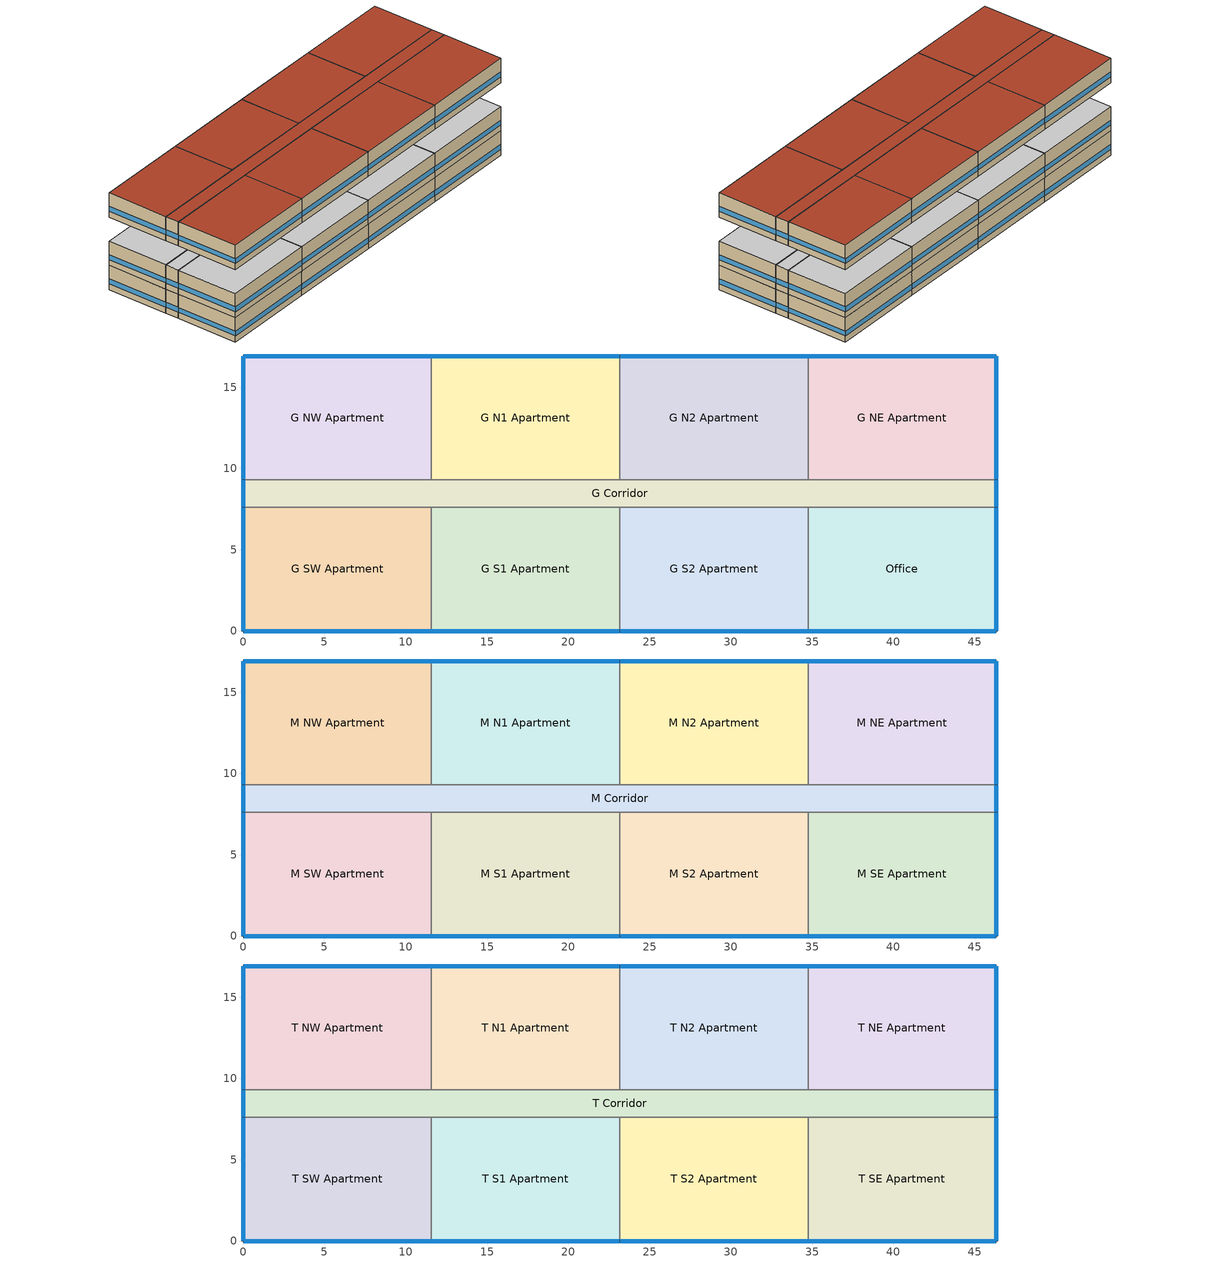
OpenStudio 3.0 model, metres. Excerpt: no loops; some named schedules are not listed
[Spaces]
G S1 Apartment
 floor ground: 23.16,7.62 23.16,0 11.58,0 11.58,7.62 z0
 wall outside: 11.58,0 23.16,0 z0:3.05
 wall to G S2 Apartment: 23.16,0 23.16,7.62 z0:3.05
 wall to G Corridor: 23.16,7.62 11.58,7.62 z0:3.05
 wall to G SW Apartment: 11.58,7.62 11.58,0 z0:3.05
 window: 11.61,0 23.14,0 z0.76:1.37
 ceiling adiabatic (Floor Adiabatic construction): 23.16,0 23.16,7.62 11.58,7.62 11.58,0 z3.05
G S2 Apartment
 floor ground: 34.75,7.62 34.75,0 23.16,0 23.16,7.62 z0
 wall outside: 23.16,0 34.75,0 z0:3.05
 wall to Office: 34.75,0 34.75,7.62 z0:3.05
 wall to G Corridor: 34.75,7.62 23.16,7.62 z0:3.05
 window: 23.19,0 34.72,0 z0.76:1.37
 ceiling adiabatic (Floor Adiabatic construction): 34.75,0 34.75,7.62 23.16,7.62 23.16,0 z3.05
G NE Apartment
 floor ground: 46.33,16.92 46.33,9.3 34.75,9.3 34.75,16.92 z0
 wall outside: 46.33,9.3 46.33,16.92 34.75,16.92 z0:3.05
 wall to G Corridor: 34.75,9.3 46.33,9.3 z0:3.05
 wall to G N2 Apartment: 34.75,16.92 34.75,9.3 z0:3.05
 window: 46.3,16.92 34.77,16.92 z0.76:1.37; 46.33,9.32 46.33,16.89 z0.76:1.38
 ceiling adiabatic (Floor Adiabatic construction): 46.33,9.3 46.33,16.92 34.75,16.92 34.75,9.3 z3.05
G NW Apartment
 floor ground: 11.58,16.92 11.58,9.3 0,9.3 0,16.92 z0
 wall outside: 11.58,16.92 0,16.92 0,9.3 z0:3.05
 wall to G N1 Apartment: 11.58,9.3 11.58,16.92 z0:3.05
 wall to G Corridor: 0,9.3 11.58,9.3 z0:3.05
 window: 11.56,16.92 0.03,16.92 z0.76:1.37; 0,16.89 0,9.32 z0.76:1.38
 ceiling adiabatic (Floor Adiabatic construction): 11.58,9.3 11.58,16.92 0,16.92 0,9.3 z3.05
G N1 Apartment
 floor ground: 23.16,16.92 23.16,9.3 11.58,9.3 11.58,16.92 z0
 wall outside: 23.16,16.92 11.58,16.92 z0:3.05
 wall to G N2 Apartment: 23.16,9.3 23.16,16.92 z0:3.05
 wall to G Corridor: 11.58,9.3 23.16,9.3 z0:3.05
 window: 23.14,16.92 11.61,16.92 z0.76:1.37
 ceiling adiabatic (Floor Adiabatic construction): 23.16,9.3 23.16,16.92 11.58,16.92 11.58,9.3 z3.05
Office
 floor ground: 46.33,7.62 46.33,0 34.75,0 34.75,7.62 z0
 wall outside: 34.75,0 46.33,0 46.33,7.62 z0:3.05
 wall to G Corridor: 46.33,7.62 34.75,7.62 z0:3.05
 window: 46.33,0.03 46.33,7.59 z0.76:1.38; 34.77,0 46.3,0 z0.76:1.37
 ceiling adiabatic (Floor Adiabatic construction): 46.33,0 46.33,7.62 34.75,7.62 34.75,0 z3.05
G Corridor
 floor ground: 46.33,9.3 46.33,7.62 0,7.62 0,9.3 z0
 wall outside: 46.33,7.62 46.33,9.3 / 0,9.3 0,7.62 z0:3.05
 wall to G N2 Apartment: 34.75,9.3 23.16,9.3 z0:3.05
 wall to G SW Apartment: 0,7.62 11.58,7.62 z0:3.05
 window: 46.33,7.65 46.33,9.27 / 0,9.27 0,7.65 z0.76:1.39
 ceiling adiabatic (Floor Adiabatic construction): 46.33,7.62 46.33,9.3 0,9.3 0,7.62 z3.05
G SW Apartment
 floor ground: 11.58,7.62 11.58,0 0,0 0,7.62 z0
 wall outside: 0,7.62 0,0 11.58,0 z0:3.05
 window: 0,7.59 0,0.03 z0.76:1.38; 0.03,0 11.56,0 z0.76:1.37
 ceiling adiabatic (Floor Adiabatic construction): 11.58,0 11.58,7.62 0,7.62 0,0 z3.05
G N2 Apartment
 floor ground: 34.75,16.92 34.75,9.3 23.16,9.3 23.16,16.92 z0
 wall outside: 34.75,16.92 23.16,16.92 z0:3.05
 window: 34.72,16.92 23.19,16.92 z0.76:1.37
 ceiling adiabatic (Floor Adiabatic construction): 34.75,9.3 34.75,16.92 23.16,16.92 23.16,9.3 z3.05
M S2 Apartment
 floor adiabatic (Floor Adiabatic construction): 34.75,7.62 34.75,0 23.16,0 23.16,7.62 z3.05
 wall outside: 23.16,0 34.75,0 z3.05:6.1
 wall to M SE Apartment: 34.75,0 34.75,7.62 z3.05:6.1
 wall to M S1 Apartment: 23.16,7.62 23.16,0 z3.05:6.1
 wall to M Corridor: 34.75,7.62 23.16,7.62 z3.05:6.1
 window: 23.19,0 34.72,0 z3.81:4.42
 ceiling adiabatic (Floor Adiabatic construction): 34.75,0 34.75,7.62 23.16,7.62 23.16,0 z6.1
M SE Apartment
 floor adiabatic (Floor Adiabatic construction): 46.33,7.62 46.33,0 34.75,0 34.75,7.62 z3.05
 wall outside: 34.75,0 46.33,0 46.33,7.62 z3.05:6.1
 wall to M Corridor: 46.33,7.62 34.75,7.62 z3.05:6.1
 window: 34.77,0 46.3,0 / 46.33,0.03 46.33,7.59 z3.81:4.42
 ceiling adiabatic (Floor Adiabatic construction): 46.33,0 46.33,7.62 34.75,7.62 34.75,0 z6.1
M Corridor
 floor adiabatic (Floor Adiabatic construction): 46.33,9.3 46.33,7.62 0,7.62 0,9.3 z3.05
 wall outside: 0,9.3 0,7.62 / 46.33,7.62 46.33,9.3 z3.05:6.1
 wall to M SW Apartment: 0,7.62 11.58,7.62 z3.05:6.1
 wall to M N1 Apartment: 23.16,9.3 11.58,9.3 z3.05:6.1
 wall to M NE Apartment: 46.33,9.3 34.75,9.3 z3.05:6.1
 wall to M N2 Apartment: 34.75,9.3 23.16,9.3 z3.05:6.1
 wall to M S1 Apartment: 11.58,7.62 23.16,7.62 z3.05:6.1
 wall to M NW Apartment: 11.58,9.3 0,9.3 z3.05:6.1
 window: 0,9.27 0,7.65 / 46.33,7.65 46.33,9.27 z3.81:4.44
 ceiling adiabatic (Floor Adiabatic construction): 46.33,7.62 46.33,9.3 0,9.3 0,7.62 z6.1
M SW Apartment
 floor adiabatic (Floor Adiabatic construction): 11.58,7.62 11.58,0 0,0 0,7.62 z3.05
 wall outside: 0,7.62 0,0 11.58,0 z3.05:6.1
 wall to M S1 Apartment: 11.58,0 11.58,7.62 z3.05:6.1
 window: 0,7.59 0,0.03 / 0.03,0 11.56,0 z3.81:4.42
 ceiling adiabatic (Floor Adiabatic construction): 11.58,0 11.58,7.62 0,7.62 0,0 z6.1
M NE Apartment
 floor adiabatic (Floor Adiabatic construction): 46.33,16.92 46.33,9.3 34.75,9.3 34.75,16.92 z3.05
 wall outside: 46.33,9.3 46.33,16.92 34.75,16.92 z3.05:6.1
 wall to M N2 Apartment: 34.75,16.92 34.75,9.3 z3.05:6.1
 window: 46.33,9.32 46.33,16.89 / 46.3,16.92 34.77,16.92 z3.81:4.42
 ceiling adiabatic (Floor Adiabatic construction): 46.33,9.3 46.33,16.92 34.75,16.92 34.75,9.3 z6.1
M N2 Apartment
 floor adiabatic (Floor Adiabatic construction): 34.75,16.92 34.75,9.3 23.16,9.3 23.16,16.92 z3.05
 wall outside: 34.75,16.92 23.16,16.92 z3.05:6.1
 wall to M N1 Apartment: 23.16,16.92 23.16,9.3 z3.05:6.1
 window: 34.72,16.92 23.19,16.92 z3.81:4.42
 ceiling adiabatic (Floor Adiabatic construction): 34.75,9.3 34.75,16.92 23.16,16.92 23.16,9.3 z6.1
M N1 Apartment
 floor adiabatic (Floor Adiabatic construction): 23.16,16.92 23.16,9.3 11.58,9.3 11.58,16.92 z3.05
 wall outside: 23.16,16.92 11.58,16.92 z3.05:6.1
 wall to M NW Apartment: 11.58,16.92 11.58,9.3 z3.05:6.1
 window: 23.14,16.92 11.61,16.92 z3.81:4.42
 ceiling adiabatic (Floor Adiabatic construction): 23.16,9.3 23.16,16.92 11.58,16.92 11.58,9.3 z6.1
M S1 Apartment
 floor adiabatic (Floor Adiabatic construction): 23.16,7.62 23.16,0 11.58,0 11.58,7.62 z3.05
 wall outside: 11.58,0 23.16,0 z3.05:6.1
 window: 11.61,0 23.14,0 z3.81:4.42
 ceiling adiabatic (Floor Adiabatic construction): 23.16,0 23.16,7.62 11.58,7.62 11.58,0 z6.1
M NW Apartment
 floor adiabatic (Floor Adiabatic construction): 11.58,16.92 11.58,9.3 0,9.3 0,16.92 z3.05
 wall outside: 11.58,16.92 0,16.92 0,9.3 z3.05:6.1
 window: 0,16.89 0,9.32 / 11.56,16.92 0.03,16.92 z3.81:4.42
 ceiling adiabatic (Floor Adiabatic construction): 11.58,9.3 11.58,16.92 0,16.92 0,9.3 z6.1
T SW Apartment
 floor adiabatic (Floor Adiabatic construction): 11.58,7.62 11.58,0 0,0 0,7.62 z9.14
 wall outside: 0,7.62 0,0 11.58,0 z9.14:12.19
 wall to T S1 Apartment: 11.58,0 11.58,7.62 z9.14:12.19
 wall to T Corridor: 11.58,7.62 0,7.62 z9.14:12.19
 window: 0.03,0 11.56,0 / 0,7.59 0,0.03 z9.91:10.52
 roof outside: 11.58,0 11.58,7.62 0,7.62 0,0 z12.19
T N1 Apartment
 floor adiabatic (Floor Adiabatic construction): 23.16,16.92 23.16,9.3 11.58,9.3 11.58,16.92 z9.14
 wall outside: 23.16,16.92 11.58,16.92 z9.14:12.19
 wall to T Corridor: 11.58,9.3 23.16,9.3 z9.14:12.19
 wall to T NW Apartment: 11.58,16.92 11.58,9.3 z9.14:12.19
 wall to T N2 Apartment: 23.16,9.3 23.16,16.92 z9.14:12.19
 window: 23.14,16.92 11.61,16.92 z9.91:10.52
 roof outside: 23.16,9.3 23.16,16.92 11.58,16.92 11.58,9.3 z12.19
T Corridor
 floor adiabatic (Floor Adiabatic construction): 46.33,9.3 46.33,7.62 0,7.62 0,9.3 z9.14
 wall outside: 46.33,7.62 46.33,9.3 / 0,9.3 0,7.62 z9.14:12.19
 wall to T SE Apartment: 34.75,7.62 46.33,7.62 z9.14:12.19
 wall to T S1 Apartment: 11.58,7.62 23.16,7.62 z9.14:12.19
 wall to T NW Apartment: 11.58,9.3 0,9.3 z9.14:12.19
 wall to T N2 Apartment: 34.75,9.3 23.16,9.3 z9.14:12.19
 wall to T S2 Apartment: 23.16,7.62 34.75,7.62 z9.14:12.19
 wall to T NE Apartment: 46.33,9.3 34.75,9.3 z9.14:12.19
 window: 0,9.27 0,7.65 / 46.33,7.65 46.33,9.27 z9.91:10.53
 roof outside: 46.33,7.62 46.33,9.3 0,9.3 0,7.62 z12.19
T N2 Apartment
 floor adiabatic (Floor Adiabatic construction): 34.75,16.92 34.75,9.3 23.16,9.3 23.16,16.92 z9.14
 wall outside: 34.75,16.92 23.16,16.92 z9.14:12.19
 wall to T NE Apartment: 34.75,9.3 34.75,16.92 z9.14:12.19
 window: 34.72,16.92 23.19,16.92 z9.91:10.52
 roof outside: 34.75,9.3 34.75,16.92 23.16,16.92 23.16,9.3 z12.19
T NW Apartment
 floor adiabatic (Floor Adiabatic construction): 11.58,16.92 11.58,9.3 0,9.3 0,16.92 z9.14
 wall outside: 11.58,16.92 0,16.92 0,9.3 z9.14:12.19
 window: 0,16.89 0,9.32 / 11.56,16.92 0.03,16.92 z9.91:10.52
 roof outside: 11.58,9.3 11.58,16.92 0,16.92 0,9.3 z12.19
T NE Apartment
 floor adiabatic (Floor Adiabatic construction): 46.33,16.92 46.33,9.3 34.75,9.3 34.75,16.92 z9.14
 wall outside: 46.33,9.3 46.33,16.92 34.75,16.92 z9.14:12.19
 window: 46.3,16.92 34.77,16.92 / 46.33,9.32 46.33,16.89 z9.91:10.52
 roof outside: 46.33,9.3 46.33,16.92 34.75,16.92 34.75,9.3 z12.19
T S2 Apartment
 floor adiabatic (Floor Adiabatic construction): 34.75,7.62 34.75,0 23.16,0 23.16,7.62 z9.14
 wall outside: 23.16,0 34.75,0 z9.14:12.19
 wall to T SE Apartment: 34.75,0 34.75,7.62 z9.14:12.19
 wall to T S1 Apartment: 23.16,7.62 23.16,0 z9.14:12.19
 window: 23.19,0 34.72,0 z9.91:10.52
 roof outside: 34.75,0 34.75,7.62 23.16,7.62 23.16,0 z12.19
T S1 Apartment
 floor adiabatic (Floor Adiabatic construction): 23.16,7.62 23.16,0 11.58,0 11.58,7.62 z9.14
 wall outside: 11.58,0 23.16,0 z9.14:12.19
 window: 11.61,0 23.14,0 z9.91:10.52
 roof outside: 23.16,0 23.16,7.62 11.58,7.62 11.58,0 z12.19
T SE Apartment
 floor adiabatic (Floor Adiabatic construction): 46.33,7.62 46.33,0 34.75,0 34.75,7.62 z9.14
 wall outside: 34.75,0 46.33,0 46.33,7.62 z9.14:12.19
 window: 34.77,0 46.3,0 / 46.33,0.03 46.33,7.59 z9.91:10.52
 roof outside: 46.33,0 46.33,7.62 34.75,7.62 34.75,0 z12.19
[Site]
Denver Centennial  Golden   Nr: Latitude {deg}=39.74; Longitude {deg}=-105.18; Time Zone {hr}=-7; Elevation {m}=1829; Terrain=City
[Building]
90.1-2013-MidriseApartment-ASHRAE 169-2006-5B created: 2019-11-02 05:25:47 +0000: North Axis {deg}=0; Default Construction Set=90.1-2013 - MidApt - ASHRAE 169-2006-5B adj roof insulation adj ext wall insulation; Standards Building Type=MidriseApartment
[Site:GroundTemperature:BuildingSurface]
20.27, 20.27, 20.29, 20.35, 20.45, 22.7, 23.17, 23.31, 23.29, 21.06, 20.62, 20.42
[Site:WaterMainsTemperature]
Calculation Method=Correlation; Annual Average Outdoor Air Temperature {C}=9.7; Maximum Difference In Monthly Average Outdoor Air Temperatures {deltaC}=22.8
[ClimateZones]
Climate Zone Institution Name 1=ASHRAE; Climate Zone Document Name 1=ANSI/ASHRAE Standard 169; Climate Zone Document Year 1=2006; Climate Zone Value 1=5B; Climate Zone Institution Name 2=CEC; Climate Zone Document Name 2=California Climate Zone Descriptions; Climate Zone Document Year 2=1995
[SizingPeriod:DesignDay] Barometric Pressure {Pa}=81198; Sky Clearness=0; Rain Indicator=0; Snow Indicator=0; Day of Month=21; Daylight Saving Time Indicator=0; Humidity Indicating Type=Wetbulb; Dry-Bulb Temperature Range Modifier Type=DefaultMultipliers
Name | Maximum Dry-Bulb Temperature {C} | Daily Dry-Bulb Temperature Range {deltaC} | Humidity Indicating Conditions at Maximum Dry-Bulb | Wind Speed {m/s} | Wind Direction {deg} | Month | Day Type | Solar Model Indicator | ASHRAE Taub | ASHRAE Taud
Denver Centennial  Golden   N Ann Htg 99.6% Condns DB | -18.8 | 0 | -18.8 | 3 | 340 | 12 | WinterDesignDay | ASHRAEClearSky
Denver Centennial  Golden   N Ann Clg .4% Condns WB=>MDB | 27.3 | 15.2 | 18.4 | 4.9 | 0 | 7 | SummerDesignDay | ASHRAETau | 0.424 | 2.025
Denver Centennial  Golden   N Ann Clg .4% Condns DB=>MWB | 33 | 15.2 | 15.7 | 4.9 | 0 | 7 | SummerDesignDay | ASHRAETau | 0.424 | 2.025
[Material:NoMass] Thermal Absorptance=0.9; Solar Absorptance=0.7
Name | Roughness | Thermal Resistance {m2-K/W} | Visible Absorptance
CP02 CARPET PAD | VeryRough | 0.21648 | 0.8
Nonres_Floor_Insulation | MediumSmooth | 2.88292 | 0.7
Typical Insulation R-17.04 | Smooth | 3.00072 | 0.7
Typical Carpet Pad | Smooth | 0.21648 | 0.8
Typical Insulation R-1.15 | Smooth | 0.202509 | 0.7
Typical Insulation R-1.15 1 | Smooth | 0.202527 | 0.7
Typical Insulation R-30.13_R-value 30.0 (ft^2*h*R/Btu) | Smooth | 5.28331 | 0.7
Typical Insulation R-16.0_R-value 13.0 (ft^2*h*R/Btu) | Smooth | 2.28943 | 0.7
[Material]
Name | Roughness | Thickness {m} | Conductivity {W/m-K} | Density {kg/m3} | Specific Heat {J/kg-K} | Thermal Absorptance | Solar Absorptance | Visible Absorptance
100mm Normalweight concrete floor | MediumSmooth | 0.1016 | 2.31 | 2322 | 832
G01 13mm gypsum board | Smooth | 0.0127 | 0.16 | 800 | 1090 | 0.9 | 0.7 | 0.5
4 in. Normalweight Concrete Floor | MediumRough | 0.1016 | 2.31 | 2322 | 832 | 0.9 | 0.7 | 0.7
25mm Stucco | Smooth | 0.0254 | 0.72 | 1856 | 840 | 0.9 | 0.7 | 0.7
5/8 in. Gypsum Board | MediumSmooth | 0.0159 | 0.16 | 800 | 1090 | 0.9 | 0.7 | 0.7
Roof Membrane | VeryRough | 0.0095 | 0.16 | 1121.29 | 1460 | 0.9 | 0.77 | 0.7
Metal Roof Surface; F08 Metal surface | Smooth | 0.0008 | 45.28 | 7824 | 500 | 0.9 | 0.7 | 0.7
6 in. Normalweight Concrete Floor | MediumRough | 0.1524 | 2.31 | 2322 | 832 | 0.9 | 0.7 | 0.7
8 in. Concrete Block Basement Wall | MediumRough | 0.2032 | 1.326 | 1842 | 912 | 0.9 | 0.7 | 0.7
G05 25mm wood | MediumSmooth | 0.0254 | 0.15 | 608 | 1630 | 0.9 | 0.5 | 0.5
Std Wood 6inch | MediumSmooth | 0.15 | 0.12 | 540 | 1210 | 0.9 | 0.7 | 0.7
[Construction]
Floor Adiabatic construction: CP02 CARPET PAD, 100mm Normalweight concrete floor, Nonres_Floor_Insulation
Typical Insulated Exterior Mass Floor R-19.61: Typical Insulation R-17.04, 4 in. Normalweight Concrete Floor, Typical Carpet Pad
Typical Interior Floor: 100mm Normalweight concrete floor, CP02 CARPET PAD
Typical Interior Wall: G01 13mm gypsum board, G01 13mm gypsum board
Typical Interior Ceiling: CP02 CARPET PAD, 100mm Normalweight concrete floor
Typical Insulated Carpeted 6in Slab Floor: 6 in. Normalweight Concrete Floor, Typical Carpet Pad
Typical Insulated Basement Mass Wall: 8 in. Concrete Block Basement Wall
U 0.42 SHGC 0.40 Dbl LoE (e2-.1) Tint 6mm/6mm Air: LoE TINT 6MM, AIR 6MM, CLEAR 6MM
Typical Insulated Metal Door R-2.0: F08 Metal surface, Typical Insulation R-1.15
Typical Overhead Door R-2.0: Typical Insulation R-1.15 1
U 0.48 SHGC 0.40 Dbl Ref-D Clr 6mm/13mm: REF D CLEAR 6MM, AIR 13MM, CLEAR 6MM
Typical Interior Window: Clear 3mm
Typical Interior Door; Typical Interior Partition: G05 25mm wood
InteriorFurnishings: Std Wood 6inch
Typical IEAD Roof R-31.25 adj roof insulation: Roof Membrane, Typical Insulation R-30.13_R-value 30.0 (ft^2*h*R/Btu), Metal Roof Surface
Typical Insulated Steel Framed Exterior Wall R-18.18 adj ext wall insulation: 25mm Stucco, 5/8 in. Gypsum Board, Typical Insulation R-16.0_R-value 13.0 (ft^2*h*R/Btu), 5/8 in. Gypsum Board
[DefaultConstructionSet]
90.1-2013 - MidApt - ASHRAE 169-2006-5B adj roof insulation adj ext wall insulation: Default Exterior Surface Constructions=Default Surface Constructions 1 adj roof insulation adj ext wall insulation; Default Interior Surface Constructions=Default Surface Constructions 2; Default Ground Contact Surface Constructions=Default Surface Constructions 3; Default Exterior SubSurface Constructions=Default Sub Surface Constructions 1; Default Interior SubSurface Constructions=Default Sub Surface Constructions 2; Interior Partition Construction=Typical Interior Partition
[DefaultSurfaceConstructions]
Name | Floor Construction | Wall Construction | Roof Ceiling Construction
Default Surface Constructions 2 | Typical Interior Floor | Typical Interior Wall | Typical Interior Ceiling
Default Surface Constructions 3 | Typical Insulated Carpeted 6in Slab Floor | Typical Insulated Basement Mass Wall
Default Surface Constructions 1 adj roof insulation adj ext wall insulation | Typical Insulated Exterior Mass Floor R-19.61 | Typical Insulated Steel Framed Exterior Wall R-18.18 adj ext wall insulation | Typical IEAD Roof R-31.25 adj roof insulation
[DefaultSubSurfaceConstructions]
Name | Fixed Window Construction | Operable Window Construction | Door Construction | Overhead Door Construction | Skylight Construction | Tubular Daylight Dome Construction | Tubular Daylight Diffuser Construction
Default Sub Surface Constructions 1 | U 0.42 SHGC 0.40 Dbl LoE (e2-.1) Tint 6mm/6mm Air | U 0.42 SHGC 0.40 Dbl LoE (e2-.1) Tint 6mm/6mm Air | Typical Insulated Metal Door R-2.0 | Typical Overhead Door R-2.0 | U 0.48 SHGC 0.40 Dbl Ref-D Clr 6mm/13mm | Typical Interior Window | Typical Interior Window
Default Sub Surface Constructions 2 | Typical Interior Window | Typical Interior Window | Typical Interior Door
[WindowMaterial:Glazing] Optical Data Type=SpectralAverage; Infrared Transmittance at Normal Incidence=0; Front Side Infrared Hemispherical Emissivity=0.84; Conductivity {W/m-K}=0.9; Dirt Correction Factor for Solar and Visible Transmittance=1; Solar Diffusing=No
Name | Thickness {m} | Solar Transmittance at Normal Incidence | Front Side Solar Reflectance at Normal Incidence | Back Side Solar Reflectance at Normal Incidence | Visible Transmittance at Normal Incidence | Front Side Visible Reflectance at Normal Incidence | Back Side Visible Reflectance at Normal Incidence | Back Side Infrared Hemispherical Emissivity
LoE TINT 6MM | 0.006 | 0.36 | 0.093 | 0.2 | 0.5 | 0.035 | 0.054 | 0.1
CLEAR 6MM | 0.006 | 0.775 | 0.071 | 0.071 | 0.881 | 0.08 | 0.08 | 0.84
REF D CLEAR 6MM | 0.006 | 0.429 | 0.308 | 0.379 | 0.334 | 0.453 | 0.505 | 0.82
Clear 3mm | 0.003 | 0.837 | 0.075 | 0.075 | 0.898 | 0.081 | 0.081 | 0.84
[WindowMaterial:Gas] Gas Type=Air
Name | Thickness {m}
AIR 6MM | 0.0063
AIR 13MM | 0.0127
[Space]
Name | Space Type | Building Story | Thermal Zone
T SE Apartment | MidriseApartment Apartment_topfloor_WE | Building Story 3 | T SE Apartment ZN
G Corridor | MidriseApartment Corridor | Building Story 1 | G Corridor ZN
T SW Apartment | MidriseApartment Apartment_topfloor_WE | Building Story 3 | T SW Apartment ZN
M S2 Apartment | MidriseApartment Apartment | Building Story 2 | M S2 Apartment ZN
M SE Apartment | MidriseApartment Apartment | Building Story 2 | M SE Apartment ZN
T N1 Apartment | MidriseApartment Apartment_topfloor_NS | Building Story 3 | T N1 Apartment ZN
T Corridor | MidriseApartment Corridor_topfloor | Building Story 3 | T Corridor ZN
T N2 Apartment | MidriseApartment Apartment_topfloor_NS | Building Story 3 | T N2 Apartment ZN
M SW Apartment | MidriseApartment Apartment | Building Story 2 | M SW Apartment ZN
T NW Apartment | MidriseApartment Apartment_topfloor_WE | Building Story 3 | T NW Apartment ZN
M Corridor | MidriseApartment Corridor | Building Story 2 | M Corridor ZN
G S1 Apartment | MidriseApartment Apartment | Building Story 1 | G S1 Apartment ZN
G S2 Apartment | MidriseApartment Apartment | Building Story 1 | G S2 Apartment ZN
M NE Apartment | MidriseApartment Apartment | Building Story 2 | M NE Apartment ZN
T NE Apartment | MidriseApartment Apartment_topfloor_WE | Building Story 3 | T NE Apartment ZN
G NW Apartment | MidriseApartment Apartment | Building Story 1 | G NW Apartment ZN
T S1 Apartment | MidriseApartment Apartment_topfloor_NS | Building Story 3 | T S1 Apartment ZN
M N1 Apartment | MidriseApartment Apartment | Building Story 2 | M N1 Apartment ZN
Office | MidriseApartment Office | Building Story 1 | Office ZN
G NE Apartment | MidriseApartment Apartment | Building Story 1 | G NE Apartment ZN
T S2 Apartment | MidriseApartment Apartment_topfloor_NS | Building Story 3 | T S2 Apartment ZN
G SW Apartment | MidriseApartment Apartment | Building Story 1 | G SW Apartment ZN
M N2 Apartment | MidriseApartment Apartment | Building Story 2 | M N2 Apartment ZN
G N1 Apartment | MidriseApartment Apartment | Building Story 1 | G N1 Apartment ZN
G N2 Apartment | MidriseApartment Apartment | Building Story 1 | G N2 Apartment ZN
M S1 Apartment | MidriseApartment Apartment | Building Story 2 | M S1 Apartment ZN
M NW Apartment | MidriseApartment Apartment | Building Story 2 | M NW Apartment ZN
[SpaceType] Standards Building Type=MidriseApartment
Name | Default Schedule Set | Design Specification Outdoor Air Object | Standards Space Type
MidriseApartment Office | MidriseApartment Office Schedule Set | MidriseApartment Office Ventilation | Office
MidriseApartment Corridor | MidriseApartment Corridor Schedule Set | MidriseApartment Corridor Ventilation | Corridor
MidriseApartment Corridor_topfloor | MidriseApartment Corridor_topfloor Schedule Set | MidriseApartment Corridor_topfloor Ventilation | Corridor_topfloor
MidriseApartment Apartment | MidriseApartment Apartment Schedule Set | MidriseApartment Apartment Ventilation | Apartment
MidriseApartment Apartment_topfloor_WE | MidriseApartment Apartment_topfloor_WE Schedule Set | MidriseApartment Apartment_topfloor_WE Ventilation | Apartment_topfloor_WE
MidriseApartment Apartment_topfloor_NS | MidriseApartment Apartment_topfloor_NS Schedule Set | MidriseApartment Apartment_topfloor_NS Ventilation | Apartment_topfloor_NS
[People:Definition] Number of People Calculation Method=People/Area; Fraction Radiant=0.3
Name | People per Space Floor Area {person/m2}
MidriseApartment Apartment People Definition; MidriseApartment Apartment_topfloor_NS People Definition; MidriseApartment Apartment_topfloor_WE People Definition | 0.0283091
MidriseApartment Office People Definition | 0.0227119
[People] Work Efficiency Schedule=Work Efficiency Schedule - (shifted -0.79 hours); Clothing Insulation Schedule=Clothing Schedule - (shifted -0.79 hours); Air Velocity Schedule=Air Velocity Schedule - (shifted -0.79 hours); Multiplier=1
Name | People Definition | Space or SpaceType
MidriseApartment Apartment People | MidriseApartment Apartment People Definition | MidriseApartment Apartment
MidriseApartment Apartment_topfloor_NS People | MidriseApartment Apartment_topfloor_NS People Definition | MidriseApartment Apartment_topfloor_NS
MidriseApartment Apartment_topfloor_WE People | MidriseApartment Apartment_topfloor_WE People Definition | MidriseApartment Apartment_topfloor_WE
MidriseApartment Office People | MidriseApartment Office People Definition | MidriseApartment Office
[Lights:Definition] Design Level Calculation Method=Watts/Area
MidriseApartment Apartment Lights Definition; MidriseApartment Apartment_topfloor_NS Lights Definition; MidriseApartment Apartment_topfloor_WE Lights Definition: Watts per Space Floor Area {W/m2}=3.87501
MidriseApartment Apartment Additional Lights Definition; MidriseApartment Apartment_topfloor_NS Additional Lights Definition; MidriseApartment Apartment_topfloor_WE Additional Lights Definition: Watts per Space Floor Area {W/m2}=0.968752; Fraction Radiant=0; Fraction Visible=0; Return Air Fraction=0
MidriseApartment Corridor Lights Definition; MidriseApartment Corridor_topfloor Lights Definition: Watts per Space Floor Area {W/m2}=8.52502
MidriseApartment Office Lights Definition: Watts per Space Floor Area {W/m2}=11.9479
[Lights] Fraction Replaceable=1
Name | Lights Definition | Space or SpaceType
MidriseApartment Apartment Lights | MidriseApartment Apartment Lights Definition | MidriseApartment Apartment
MidriseApartment Apartment Additional Lights | MidriseApartment Apartment Additional Lights Definition | MidriseApartment Apartment
MidriseApartment Apartment_topfloor_NS Lights | MidriseApartment Apartment_topfloor_NS Lights Definition | MidriseApartment Apartment_topfloor_NS
MidriseApartment Apartment_topfloor_NS Additional Lights | MidriseApartment Apartment_topfloor_NS Additional Lights Definition | MidriseApartment Apartment_topfloor_NS
MidriseApartment Apartment_topfloor_WE Lights | MidriseApartment Apartment_topfloor_WE Lights Definition | MidriseApartment Apartment_topfloor_WE
MidriseApartment Apartment_topfloor_WE Additional Lights | MidriseApartment Apartment_topfloor_WE Additional Lights Definition | MidriseApartment Apartment_topfloor_WE
MidriseApartment Corridor Lights | MidriseApartment Corridor Lights Definition | MidriseApartment Corridor
MidriseApartment Corridor_topfloor Lights | MidriseApartment Corridor_topfloor Lights Definition | MidriseApartment Corridor_topfloor
MidriseApartment Office Lights | MidriseApartment Office Lights Definition | MidriseApartment Office
[ElectricEquipment:Definition]
Name | Design Level Calculation Method | Watts per Space Floor Area {W/m2} | Fraction Radiant | Design Level {W} | Fraction Latent | Fraction Lost
MidriseApartment Apartment Elec Equip Definition; MidriseApartment Apartment_topfloor_NS Elec Equip Definition; MidriseApartment Apartment_topfloor_WE Elec Equip Definition; MidriseApartment Office Elec Equip Definition | Watts/Area | 6.67 | 0.5
Ground Corridor Electric Equipment Definition1 | EquipmentLevel |  | 0 | 16055 | 0 | 0.95
Ground Corridor Electric Equipment Definition2 | EquipmentLevel |  | 0 | 63 | 0 | 0.95
Electric Equipment Definition 1; Electric Equipment Definition 2 | Watts/Area | 0
[ElectricEquipment]
Name | Electric Equipment Definition | Space or SpaceType | Multiplier | Schedule
MidriseApartment Apartment Elec Equip | MidriseApartment Apartment Elec Equip Definition | MidriseApartment Apartment | 1
MidriseApartment Apartment_topfloor_NS Elec Equip | MidriseApartment Apartment_topfloor_NS Elec Equip Definition | MidriseApartment Apartment_topfloor_NS | 1
MidriseApartment Apartment_topfloor_WE Elec Equip | MidriseApartment Apartment_topfloor_WE Elec Equip Definition | MidriseApartment Apartment_topfloor_WE | 1
MidriseApartment Office Elec Equip | MidriseApartment Office Elec Equip Definition | MidriseApartment Office | 1
G Corridor_Elevators_Equip | Ground Corridor Electric Equipment Definition1 | G Corridor |  | ApartmentMidRise BLDG_ELEVATORS - (shifted -0.79 hours)
Elevators_Lights_Fan | Ground Corridor Electric Equipment Definition2 | G Corridor |  | ApartmentMidRise ELEV_LIGHT_FAN_SCH_ADD_DF - (shifted -0.79 hours)
Electric Equipment 1 | Electric Equipment Definition 1 | MidriseApartment Corridor | 1
Electric Equipment 2 | Electric Equipment Definition 2 | MidriseApartment Corridor_topfloor | 1
[DesignSpecification:OutdoorAir]
Name | Outdoor Air Method | Outdoor Air Flow Air Changes per Hour {1/hr} | Outdoor Air Flow per Person {m3/s-person} | Outdoor Air Flow per Floor Area {m3/s-m2}
MidriseApartment Apartment Ventilation; MidriseApartment Apartment_topfloor_NS Ventilation; MidriseApartment Apartment_topfloor_WE Ventilation | Sum | 0.35
MidriseApartment Corridor Ventilation; MidriseApartment Corridor_topfloor Ventilation |  | 0 | 0 | 0
MidriseApartment Office Ventilation | Sum |  |  | 0.0004318
[DefaultScheduleSet]
Name | Number of People Schedule | People Activity Level Schedule | Lighting Schedule | Electric Equipment Schedule | Infiltration Schedule
MidriseApartment Apartment Schedule Set; MidriseApartment Apartment_topfloor_NS Schedule Set; MidriseApartment Apartment_topfloor_WE Schedule Set | ApartmentMidRise OCC_APT_SCH - (shifted -0.79 hours) | ApartmentMidRise Activity Schedule - (shifted -0.79 hours) | ApartmentMidRise LTG_APT_SCH - (shifted -0.79 hours) | ApartmentMidRise EQP_APT_SCH - (shifted -0.79 hours) | ApartmentMidRise INF_APT_SCH - (shifted -0.79 hours)
MidriseApartment Corridor Schedule Set; MidriseApartment Corridor_topfloor Schedule Set | ApartmentMidRise All Off - (shifted -0.79 hours) |  | ApartmentMidRise LTG_COR_SCH_2013 - (shifted -0.79 hours) | ApartmentMidRise BLDG_ELEVATORS - (shifted -0.79 hours) | ApartmentMidRise INF_COR_SCH - (shifted -0.79 hours)
MidriseApartment Office Schedule Set | ApartmentMidRise OCC_OFF_SCH - (shifted -0.79 hours) | ApartmentMidRise Activity Schedule - (shifted -0.79 hours) | ApartmentMidRise LTG_OFF_SCH_2010_2013 - (shifted -0.79 hours) | ApartmentMidRise EQP_OFF_SCH_2010_2013 - (shifted -0.79 hours) | ApartmentMidRise INF_OFF_SCH - (shifted -0.79 hours)
[ThermostatSetpoint:DualSetpoint]
Name | Heating Setpoint Temperature Schedule | Cooling Setpoint Temperature Schedule
MidriseApartment Apartment Thermostat 1; MidriseApartment Apartment Thermostat 2; MidriseApartment Apartment Thermostat 3; MidriseApartment Apartment_topfloor_NS Thermostat 1; MidriseApartment Apartment Thermostat 4; MidriseApartment Apartment_topfloor_NS Thermostat 2; MidriseApartment Apartment_topfloor_WE Thermostat 1; MidriseApartment Apartment Thermostat 5; MidriseApartment Apartment Thermostat 6; MidriseApartment Apartment Thermostat 7; MidriseApartment Apartment Thermostat 8; MidriseApartment Corridor_topfloor Thermostat 1; MidriseApartment Apartment Thermostat 9; MidriseApartment Corridor Thermostat 1; MidriseApartment Apartment_topfloor_WE Thermostat 2; MidriseApartment Apartment Thermostat 10; MidriseApartment Apartment_topfloor_WE Thermostat 3; MidriseApartment Apartment Thermostat 11; MidriseApartment Corridor Thermostat 2; MidriseApartment Apartment_topfloor_NS Thermostat 3; MidriseApartment Apartment Thermostat 12; MidriseApartment Apartment Thermostat 13; MidriseApartment Apartment_topfloor_WE Thermostat 4; MidriseApartment Apartment Thermostat 14; MidriseApartment Apartment_topfloor_NS Thermostat 4; MidriseApartment Apartment Thermostat 15 | ApartmentMidRise HTGSETP_APT_SCH - (shifted -0.79 hours) | ApartmentMidRise CLGSETP_APT_SCH - (shifted -0.79 hours)
MidriseApartment Office Thermostat 1 | ApartmentMidRise HTGSETP_OFF_SCH_NO_OPTIMUM - (shifted -0.79 hours) | ApartmentMidRise CLGSETP_OFF_SCH_NO_OPTIMUM - (shifted -0.79 hours)
[SpaceInfiltration:DesignFlowRate]
Name | Space or SpaceType | Schedule | Design Flow Rate Calculation Method | Flow per Exterior Surface Area {m3/s-m2} | Constant Term Coefficient | Temperature Term Coefficient | Velocity Term Coefficient | Velocity Squared Term Coefficient | Design Flow Rate {m3/s}
G Corridor Infiltration | G Corridor | ApartmentMidRise INF_COR_SCH - (shifted -0.79 hours) | Flow/ExteriorArea | 0.000569573 | 0 | 0 | 0.224 | 0
G N1 Apartment Infiltration | G N1 Apartment | ApartmentMidRise INF_APT_SCH - (shifted -0.79 hours) | Flow/ExteriorArea | 0.000569573 | 0 | 0 | 0.224 | 0
G N2 Apartment Infiltration | G N2 Apartment | ApartmentMidRise INF_APT_SCH - (shifted -0.79 hours) | Flow/ExteriorArea | 0.000569573 | 0 | 0 | 0.224 | 0
G NE Apartment Infiltration | G NE Apartment | ApartmentMidRise INF_APT_SCH - (shifted -0.79 hours) | Flow/ExteriorArea | 0.000569573 | 0 | 0 | 0.224 | 0
G NW Apartment Infiltration | G NW Apartment | ApartmentMidRise INF_APT_SCH - (shifted -0.79 hours) | Flow/ExteriorArea | 0.000569573 | 0 | 0 | 0.224 | 0
G S1 Apartment Infiltration | G S1 Apartment | ApartmentMidRise INF_APT_SCH - (shifted -0.79 hours) | Flow/ExteriorArea | 0.000569573 | 0 | 0 | 0.224 | 0
G S2 Apartment Infiltration | G S2 Apartment | ApartmentMidRise INF_APT_SCH - (shifted -0.79 hours) | Flow/ExteriorArea | 0.000569573 | 0 | 0 | 0.224 | 0
G SW Apartment Infiltration | G SW Apartment | ApartmentMidRise INF_APT_SCH - (shifted -0.79 hours) | Flow/ExteriorArea | 0.000569573 | 0 | 0 | 0.224 | 0
M Corridor Infiltration | M Corridor | ApartmentMidRise INF_COR_SCH - (shifted -0.79 hours) | Flow/ExteriorArea | 0.000569573 | 0 | 0 | 0.224 | 0
M N1 Apartment Infiltration | M N1 Apartment | ApartmentMidRise INF_APT_SCH - (shifted -0.79 hours) | Flow/ExteriorArea | 0.000569573 | 0 | 0 | 0.224 | 0
M N2 Apartment Infiltration | M N2 Apartment | ApartmentMidRise INF_APT_SCH - (shifted -0.79 hours) | Flow/ExteriorArea | 0.000569573 | 0 | 0 | 0.224 | 0
M NE Apartment Infiltration | M NE Apartment | ApartmentMidRise INF_APT_SCH - (shifted -0.79 hours) | Flow/ExteriorArea | 0.000569573 | 0 | 0 | 0.224 | 0
M NW Apartment Infiltration | M NW Apartment | ApartmentMidRise INF_APT_SCH - (shifted -0.79 hours) | Flow/ExteriorArea | 0.000569573 | 0 | 0 | 0.224 | 0
M S1 Apartment Infiltration | M S1 Apartment | ApartmentMidRise INF_APT_SCH - (shifted -0.79 hours) | Flow/ExteriorArea | 0.000569573 | 0 | 0 | 0.224 | 0
M S2 Apartment Infiltration | M S2 Apartment | ApartmentMidRise INF_APT_SCH - (shifted -0.79 hours) | Flow/ExteriorArea | 0.000569573 | 0 | 0 | 0.224 | 0
M SE Apartment Infiltration | M SE Apartment | ApartmentMidRise INF_APT_SCH - (shifted -0.79 hours) | Flow/ExteriorArea | 0.000569573 | 0 | 0 | 0.224 | 0
M SW Apartment Infiltration | M SW Apartment | ApartmentMidRise INF_APT_SCH - (shifted -0.79 hours) | Flow/ExteriorArea | 0.000569573 | 0 | 0 | 0.224 | 0
Office Infiltration | Office | ApartmentMidRise INF_OFF_SCH - (shifted -0.79 hours) | Flow/ExteriorArea | 0.000569573 | 0 | 0 | 0.224 | 0
T Corridor Infiltration | T Corridor | ApartmentMidRise INF_COR_SCH - (shifted -0.79 hours) | Flow/ExteriorArea | 6.62295e-05 | 0 | 0 | 0.224 | 0
T N1 Apartment Infiltration | T N1 Apartment | ApartmentMidRise INF_APT_SCH - (shifted -0.79 hours) | Flow/ExteriorArea | 0.000162735 | 0 | 0 | 0.224 | 0
T N2 Apartment Infiltration | T N2 Apartment | ApartmentMidRise INF_APT_SCH - (shifted -0.79 hours) | Flow/ExteriorArea | 0.000162735 | 0 | 0 | 0.224 | 0
T NE Apartment Infiltration | T NE Apartment | ApartmentMidRise INF_APT_SCH - (shifted -0.79 hours) | Flow/ExteriorArea | 0.000227108 | 0 | 0 | 0.224 | 0
T NW Apartment Infiltration | T NW Apartment | ApartmentMidRise INF_APT_SCH - (shifted -0.79 hours) | Flow/ExteriorArea | 0.000227108 | 0 | 0 | 0.224 | 0
T S1 Apartment Infiltration | T S1 Apartment | ApartmentMidRise INF_APT_SCH - (shifted -0.79 hours) | Flow/ExteriorArea | 0.000162735 | 0 | 0 | 0.224 | 0
T S2 Apartment Infiltration | T S2 Apartment | ApartmentMidRise INF_APT_SCH - (shifted -0.79 hours) | Flow/ExteriorArea | 0.000162735 | 0 | 0 | 0.224 | 0
T SE Apartment Infiltration | T SE Apartment | ApartmentMidRise INF_APT_SCH - (shifted -0.79 hours) | Flow/ExteriorArea | 0.000227108 | 0 | 0 | 0.224 | 0
T SW Apartment Infiltration | T SW Apartment | ApartmentMidRise INF_APT_SCH - (shifted -0.79 hours) | Flow/ExteriorArea | 0.000227108 | 0 | 0 | 0.224 | 0
G Corridor door Infiltration | G Corridor | ApartmentMidRise INFIL_Door_Opening_SCH_2010_2013 - (shifted -0.79 hours) | Flow/Space |  |  |  |  |  | 0.327531
[InternalMass:Definition]
Internal Mass Definition 1: Construction=InteriorFurnishings; Design Level Calculation Method=SurfaceArea/Area; Surface Area per Space Floor Area=2
[InternalMass] Internal Mass Definition=Internal Mass Definition 1; Multiplier=1
Name | Space or SpaceType
G SW Apartment Mass | G SW Apartment
G NW Apartment Mass | G NW Apartment
G NE Apartment Mass | G NE Apartment
G N1 Apartment Mass | G N1 Apartment
G N2 Apartment Mass | G N2 Apartment
G S1 Apartment Mass | G S1 Apartment
G S2 Apartment Mass | G S2 Apartment
M SW Apartment Mass | M SW Apartment
M NW Apartment Mass | M NW Apartment
M SE Apartment Mass | M SE Apartment
M NE Apartment Mass | M NE Apartment
M N1 Apartment Mass | M N1 Apartment
M N2 Apartment Mass | M N2 Apartment
M S1 Apartment Mass | M S1 Apartment
M S2 Apartment Mass | M S2 Apartment
T SW Apartment Mass | T SW Apartment
T NW Apartment Mass | T NW Apartment
T SE Apartment Mass | T SE Apartment
T NE Apartment Mass | T NE Apartment
T N1 Apartment Mass | T N1 Apartment
T N2 Apartment Mass | T N2 Apartment
T S1 Apartment Mass | T S1 Apartment
T S2 Apartment Mass | T S2 Apartment
Office Mass | Office
[ThermalZone] Use Ideal Air Loads=No
M NW Apartment ZN: Multiplier=2; Thermostat=MidriseApartment Apartment Thermostat 1
M S1 Apartment ZN: Multiplier=2; Thermostat=MidriseApartment Apartment Thermostat 2
G N2 Apartment ZN: Thermostat=MidriseApartment Apartment Thermostat 3
T N2 Apartment ZN: Thermostat=MidriseApartment Apartment_topfloor_NS Thermostat 1
M SE Apartment ZN: Multiplier=2; Thermostat=MidriseApartment Apartment Thermostat 4
T N1 Apartment ZN: Thermostat=MidriseApartment Apartment_topfloor_NS Thermostat 2
T SE Apartment ZN: Thermostat=MidriseApartment Apartment_topfloor_WE Thermostat 1
G S2 Apartment ZN: Thermostat=MidriseApartment Apartment Thermostat 5
G N1 Apartment ZN: Thermostat=MidriseApartment Apartment Thermostat 6
M SW Apartment ZN: Multiplier=2; Thermostat=MidriseApartment Apartment Thermostat 7
M N2 Apartment ZN: Multiplier=2; Thermostat=MidriseApartment Apartment Thermostat 8
T Corridor ZN: Thermostat=MidriseApartment Corridor_topfloor Thermostat 1
M S2 Apartment ZN: Multiplier=2; Thermostat=MidriseApartment Apartment Thermostat 9
G Corridor ZN: Thermostat=MidriseApartment Corridor Thermostat 1
T NW Apartment ZN: Thermostat=MidriseApartment Apartment_topfloor_WE Thermostat 2
G NW Apartment ZN: Thermostat=MidriseApartment Apartment Thermostat 10
T SW Apartment ZN: Thermostat=MidriseApartment Apartment_topfloor_WE Thermostat 3
G NE Apartment ZN: Thermostat=MidriseApartment Apartment Thermostat 11
M Corridor ZN: Multiplier=2; Thermostat=MidriseApartment Corridor Thermostat 2
T S1 Apartment ZN: Thermostat=MidriseApartment Apartment_topfloor_NS Thermostat 3
G S1 Apartment ZN: Thermostat=MidriseApartment Apartment Thermostat 12
M NE Apartment ZN: Multiplier=2; Thermostat=MidriseApartment Apartment Thermostat 13
Office ZN: Thermostat=MidriseApartment Office Thermostat 1; Primary Daylighting Control=Office Daylt Sensor 1; Fraction of Zone Controlled by Primary Daylighting Control=0.337877; Secondary Daylighting Control=Office Daylt Sensor 2; Fraction of Zone Controlled by Secondary Daylighting Control=0.24762
T NE Apartment ZN: Thermostat=MidriseApartment Apartment_topfloor_WE Thermostat 4
M N1 Apartment ZN: Multiplier=2; Thermostat=MidriseApartment Apartment Thermostat 14
T S2 Apartment ZN: Thermostat=MidriseApartment Apartment_topfloor_NS Thermostat 4
G SW Apartment ZN: Thermostat=MidriseApartment Apartment Thermostat 15
[Exterior:Lights:Definition]
NonDimming Exterior Lights Def: Design Level {W}=2553
[Exterior:Lights]
NonDimming Exterior Lights Def: Exterior Lights Definition=NonDimming Exterior Lights Def; Schedule=ApartmentMidRise Exterior_Lgt_ALWAYS_ON - (shifted -0.79 hours); Control Option=AstronomicalClock
[BuildingStory]
Name | Nominal Z Coordinate {m}
Building Story 1 | 0
Building Story 2 | 3.04785
Building Story 3 | 9.14355
[Daylighting:Control] Space=Office; Position X-Coordinate {m}=5.79051; Position Y-Coordinate {m}=2.1732; Position Z-Coordinate {m}=0.9144; Illuminance Setpoint {lux}=300; Lighting Control Type=Stepped; Number of Stepped Control Steps=3
Office Daylt Sensor 1; Office Daylt Sensor 2
[Exterior:FuelEquipment:Definition]
605.9310344827586 w EV Charging Definition: Design Level {W}=605.931
[Exterior:FuelEquipment]
605.9310344827586 w EV Charger: Exterior Fuel Equipment Definition=605.9310344827586 w EV Charging Definition; Schedule=EV Charging Power Draw; Fuel Use Type=Electricity
[Schedule:Ruleset]
Name | Default Day Schedule | Summer Design Day Schedule | Winter Design Day Schedule
Clothing Schedule - (shifted -0.79 hours) | Clothing Schedule Default Winter Clothes
Air Velocity Schedule - (shifted -0.79 hours) | Air Velocity Schedule Default
Work Efficiency Schedule - (shifted -0.79 hours) | Work Efficiency Schedule Default
ApartmentMidRise OCC_APT_SCH - (shifted -0.79 hours) | ApartmentMidRise OCC_APT_SCH Default | ApartmentMidRise OCC_APT_SCH Summer Design Day | ApartmentMidRise OCC_APT_SCH Winter Design Day
ApartmentMidRise Activity Schedule - (shifted -0.79 hours) | ApartmentMidRise Activity Schedule Default | ApartmentMidRise Activity Schedule Summer Design Day | ApartmentMidRise Activity Schedule Winter Design Day
ApartmentMidRise LTG_APT_SCH - (shifted -0.79 hours) | ApartmentMidRise LTG_APT_SCH Default | ApartmentMidRise LTG_APT_SCH Summer Design Day | ApartmentMidRise LTG_APT_SCH Winter Design Day
ApartmentMidRise EQP_APT_SCH - (shifted -0.79 hours) | ApartmentMidRise EQP_APT_SCH Default | ApartmentMidRise EQP_APT_SCH Summer Design Day | ApartmentMidRise EQP_APT_SCH Winter Design Day
ApartmentMidRise INF_APT_SCH - (shifted -0.79 hours) | ApartmentMidRise INF_APT_SCH Default | ApartmentMidRise INF_APT_SCH Summer Design Day | ApartmentMidRise INF_APT_SCH Winter Design Day
ApartmentMidRise HTGSETP_APT_SCH - (shifted -0.79 hours) | ApartmentMidRise HTGSETP_APT_SCH Default | ApartmentMidRise HTGSETP_APT_SCH Summer Design Day | ApartmentMidRise HTGSETP_APT_SCH Winter Design Day
ApartmentMidRise CLGSETP_APT_SCH - (shifted -0.79 hours) | ApartmentMidRise CLGSETP_APT_SCH Default | ApartmentMidRise CLGSETP_APT_SCH Summer Design Day | ApartmentMidRise CLGSETP_APT_SCH Winter Design Day
ApartmentMidRise All Off - (shifted -0.79 hours) | ApartmentMidRise All Off Default | ApartmentMidRise All Off Summer Design Day | ApartmentMidRise All Off Winter Design Day
ApartmentMidRise LTG_COR_SCH_2013 - (shifted -0.79 hours) | ApartmentMidRise LTG_COR_SCH_2013 Default | ApartmentMidRise LTG_COR_SCH_2013 Summer Design Day | ApartmentMidRise LTG_COR_SCH_2013 Winter Design Day
ApartmentMidRise BLDG_ELEVATORS - (shifted -0.79 hours) | ApartmentMidRise BLDG_ELEVATORS Default | ApartmentMidRise BLDG_ELEVATORS Summer Design Day | ApartmentMidRise BLDG_ELEVATORS Winter Design Day
ApartmentMidRise INF_COR_SCH - (shifted -0.79 hours) | ApartmentMidRise INF_COR_SCH Default | ApartmentMidRise INF_COR_SCH Summer Design Day | ApartmentMidRise INF_COR_SCH Winter Design Day
ApartmentMidRise OCC_OFF_SCH - (shifted -0.79 hours) | ApartmentMidRise OCC_OFF_SCH Default | ApartmentMidRise OCC_OFF_SCH Summer Design Day | ApartmentMidRise OCC_OFF_SCH Winter Design Day
ApartmentMidRise LTG_OFF_SCH_2010_2013 - (shifted -0.79 hours) | ApartmentMidRise LTG_OFF_SCH_2010_2013 Default | ApartmentMidRise LTG_OFF_SCH_2010_2013 Summer Design Day | ApartmentMidRise LTG_OFF_SCH_2010_2013 Winter Design Day
ApartmentMidRise EQP_OFF_SCH_2010_2013 - (shifted -0.79 hours) | ApartmentMidRise EQP_OFF_SCH_2010_2013 Default | ApartmentMidRise EQP_OFF_SCH_2010_2013 Summer Design Day | ApartmentMidRise EQP_OFF_SCH_2010_2013 Winter Design Day
ApartmentMidRise INF_OFF_SCH - (shifted -0.79 hours) | ApartmentMidRise INF_OFF_SCH Default | ApartmentMidRise INF_OFF_SCH Summer Design Day | ApartmentMidRise INF_OFF_SCH Winter Design Day
ApartmentMidRise HTGSETP_OFF_SCH_NO_OPTIMUM - (shifted -0.79 hours) | ApartmentMidRise HTGSETP_OFF_SCH_NO_OPTIMUM Default | ApartmentMidRise HTGSETP_OFF_SCH_NO_OPTIMUM Summer Design Day | ApartmentMidRise HTGSETP_OFF_SCH_NO_OPTIMUM Winter Design Day
ApartmentMidRise CLGSETP_OFF_SCH_NO_OPTIMUM - (shifted -0.79 hours) | ApartmentMidRise CLGSETP_OFF_SCH_NO_OPTIMUM Default | ApartmentMidRise CLGSETP_OFF_SCH_NO_OPTIMUM Summer Design Day | ApartmentMidRise CLGSETP_OFF_SCH_NO_OPTIMUM Winter Design Day
ApartmentMidRise ELEV_LIGHT_FAN_SCH_ADD_DF - (shifted -0.79 hours) | ApartmentMidRise ELEV_LIGHT_FAN_SCH_ADD_DF Default | ApartmentMidRise ELEV_LIGHT_FAN_SCH_ADD_DF Summer Design Day | ApartmentMidRise ELEV_LIGHT_FAN_SCH_ADD_DF Winter Design Day
ApartmentMidRise INFIL_Door_Opening_SCH_2010_2013 - (shifted -0.79 hours) | ApartmentMidRise INFIL_Door_Opening_SCH_2010_2013 Default | ApartmentMidRise INFIL_Door_Opening_SCH_2010_2013 Summer Design Day | ApartmentMidRise INFIL_Door_Opening_SCH_2010_2013 Winter Design Day
ApartmentMidRise Exterior_Lgt_ALWAYS_ON - (shifted -0.79 hours) | ApartmentMidRise Exterior_Lgt_ALWAYS_ON Default | ApartmentMidRise Exterior_Lgt_ALWAYS_ON Summer Design Day | ApartmentMidRise Exterior_Lgt_ALWAYS_ON Winter Design Day
EV Charging Power Draw | EV Charging Default | EV Charging Summer Design Day | EV Charging Winter Design Day
[Schedule:Day]
ApartmentMidRise INF_APT_SCH Default; ApartmentMidRise INF_APT_SCH Winter Design Day; ApartmentMidRise INF_APT_SCH Summer Design Day; ApartmentMidRise INF_COR_SCH Default; ApartmentMidRise INF_COR_SCH Winter Design Day; ApartmentMidRise INF_COR_SCH Summer Design Day; ApartmentMidRise INF_OFF_SCH Default; ApartmentMidRise INF_OFF_SCH Winter Design Day; ApartmentMidRise INF_OFF_SCH Summer Design Day; ApartmentMidRise Exterior_Lgt_ALWAYS_ON Default; ApartmentMidRise Exterior_Lgt_ALWAYS_ON Winter Design Day; ApartmentMidRise Exterior_Lgt_ALWAYS_ON Summer Design Day: 23, 13, 1, 24, 0, 1
ApartmentMidRise HTGSETP_APT_SCH Default; ApartmentMidRise HTGSETP_APT_SCH Winter Design Day; ApartmentMidRise HTGSETP_APT_SCH Summer Design Day: 23, 13, 21.7, 24, 0, 21.7
ApartmentMidRise CLGSETP_APT_SCH Default; ApartmentMidRise CLGSETP_APT_SCH Winter Design Day; ApartmentMidRise CLGSETP_APT_SCH Summer Design Day: 23, 13, 24.4, 24, 0, 24.4
ApartmentMidRise BLDG_ELEVATORS Default; ApartmentMidRise ELEV_LIGHT_FAN_SCH_ADD_DF Default: 3, 13, 0.05, 4, 13, 0.1, 5, 13, 0.2, 6, 13, 0.4, 8, 13, 0.5, 9, 13, 0.35, 15, 13, 0.15, 16, 13, 0.35, 18, 13, 0.5, 20, 13, 0.4, 21, 13, 0.3, 22, 13, 0.2, 23, 13, 0.1, 24, 0, 0.05
ApartmentMidRise BLDG_ELEVATORS Summer Design Day; ApartmentMidRise ELEV_LIGHT_FAN_SCH_ADD_DF Summer Design Day: 23, 13, 0.5, 24, 0, 0.5
ApartmentMidRise BLDG_ELEVATORS Winter Design Day; ApartmentMidRise ELEV_LIGHT_FAN_SCH_ADD_DF Winter Design Day: 23, 13, 0.05, 24, 0, 0.05
ApartmentMidRise HTGSETP_OFF_SCH_NO_OPTIMUM Default; ApartmentMidRise HTGSETP_OFF_SCH_NO_OPTIMUM Summer Design Day: 23, 13, 15.6, 24, 0, 15.6
ApartmentMidRise INFIL_Door_Opening_SCH_2010_2013 Default; ApartmentMidRise INFIL_Door_Opening_SCH_2010_2013 Winter Design Day; ApartmentMidRise INFIL_Door_Opening_SCH_2010_2013 Summer Design Day: 5, 13, 0, 6, 13, 0.131, 7, 13, 1, 16, 13, 0.131, 17, 13, 1, 21, 13, 0.131, 23, 13, 0, 24, 0, 0
EV Charging Default; EV Charging Summer Design Day: 0, 15, 0.300023, 0, 30, 0.283633, 0, 45, 0.257227, 1, 0, 0.240838, 1, 15, 0.226724, 1, 30, 0.203278, 1, 45, 0.192124, 2, 0, 0.173913, 2, 15, 0.155702, 2, 30, 0.144548, 2, 45, 0.140451, 3, 0, 0.137491, 3, 15, 0.126337, 3, 30, 0.118142, 3, 45, 0.111086, 4, 0, 0.092875, 4, 15, 0.0787617, 4, 30, 0.0828591, 4, 45, 0.0758024, 5, 0, 0.0798998, 5, 15, 0.0728432, 5, 30, 0.0992488, 5, 45, 0.107444, 6, 0, 0.122695, 6, 15, 0.143182, 6, 30, 0.132028, 6, 45, 0.151377, 7, 0, 0.156613, 7, 15, 0.16071, 7, 30, 0.157751, 7, 45, 0.185295, 8, 0, 0.218074, 8, 15, 0.292511, 8, 30, 0.314136, 8, 45, 0.394491, 9, 0, 0.446164, 9, 15, 0.508764, 9, 30, 0.470066, 9, 45, 0.49761, 10, 0, 0.493512, 10, 15, 0.595038, 10, 30, 0.571591, 10, 45, 0.56112, 11, 0, 0.622126, 11, 15, 0.564079, 11, 30, 0.543592, 11, 45, 0.462554, 12, 0, 0.527658, 12, 15, 0.56112, 12, 30, 0.56112, 12, 45, 0.727066, 13, 0, 0.673116, 13, 15, 0.68427, 13, 30, 0.586843, 13, 45, 0.562713, 14, 0, 0.542226, 14, 15, 0.726383, 14, 30, 0.823811, 14, 45, 0.756886, 15, 0, 0.645573, 15, 15, 0.744138, 15, 30, 0.699522, 15, 45, 0.698384, 16, 0, 0.895516, 16, 15, 0.798771, 16, 30, 0.760073, 16, 45, 0.65741, 17, 0, 0.653312, 17, 15, 0.690872, 17, 30, 0.617573, 17, 45, 0.647394, 18, 0, 0.615069, 18, 15, 0.656727, 18, 30, 0.738903, 18, 45, 0.829274, 19, 0, 1, 19, 15, 0.961302, 19, 30, 0.979513, 19, 45, 0.890963, 20, 0, 0.805372, 20, 15, 0.770089, 20, 30, 0.689734, 20, 45, 0.617118, 21, 0, 0.577282, 21, 15, 0.541543, 21, 30, 0.538129, 21, 45, 0.624402, 22, 0, 0.592761, 22, 15, 0.461871, 22, 30, 0.399727, 22, 45, 0.405645, 23, 0, 0.389256, 23, 15, 0.361029, 23, 30, 0.352834, 23, 45, 0.358753, 24, 0, 0.340542
EV Charging Winter Design Day: 0, 15, 0.0780788, 0, 30, 0.0739813, 0, 45, 0.0739813, 1, 0, 0.0698839, 1, 15, 0.0587298, 1, 30, 0.0364216, 1, 45, 0.02117, 2, 0, 0.0141134, 2, 15, 0.0141134, 2, 30, 0.0141134, 2, 45, 0.00705668, 3, 0, 0.00705668, 3, 15, 0.00705668, 3, 30, 0.00705668, 3, 45, 0.00705668, 4, 0, 0.00705668, 4, 15, 0.00705668, 4, 30, 0.00705668, 4, 45, 0.00705668, 5, 0, 0.00705668, 5, 15, 0.00705668, 5, 30, 0.00705668, 5, 45, 0.00705668, 6, 0, 0.0721603, 6, 15, 0.0944685, 6, 30, 0.0416572, 6, 45, 0.0357387, 7, 0, 0.0398361, 7, 15, 0.0562258, 7, 30, 0.0603232, 7, 45, 0.0714774, 8, 0, 0.0673799, 8, 15, 0.148873, 8, 30, 0.15593, 8, 45, 0.11837, 9, 0, 0.125427, 9, 15, 0.144776, 9, 30, 0.145914, 9, 45, 0.154109, 10, 0, 0.162304, 10, 15, 0.196904, 10, 30, 0.188709, 10, 45, 0.191669, 11, 0, 0.240382, 11, 15, 0.245618, 11, 30, 0.208058, 11, 45, 0.251537, 12, 0, 0.248577, 12, 15, 0.272024, 12, 30, 0.27908, 12, 45, 0.226269, 13, 0, 0.215115, 13, 15, 0.228545, 13, 30, 0.237423, 13, 45, 0.320055, 14, 0, 0.318234, 14, 15, 0.317095, 14, 30, 0.270203, 14, 45, 0.286592, 15, 0, 0.329388, 15, 15, 0.321193, 15, 30, 0.450262, 15, 45, 0.275438, 16, 0, 0.247894, 16, 15, 0.244935, 16, 30, 0.312998, 16, 45, 0.29069, 17, 0, 0.285454, 17, 15, 0.306624, 17, 30, 0.298429, 17, 45, 0.248577, 18, 0, 0.241521, 18, 15, 0.25791, 18, 30, 0.228545, 18, 45, 0.251992, 19, 0, 0.226269, 19, 15, 0.241521, 19, 30, 0.241521, 19, 45, 0.234464, 20, 0, 0.22331, 20, 15, 0.220351, 20, 30, 0.159344, 20, 45, 0.173458, 21, 0, 0.165263, 21, 15, 0.178238, 21, 30, 0.191213, 21, 45, 0.190075, 22, 0, 0.16071, 22, 15, 0.144321, 22, 30, 0.14728, 22, 45, 0.129069, 23, 0, 0.117915, 23, 15, 0.122012, 23, 30, 0.105623, 23, 45, 0.0974277, 24, 0, 0.0862736
[Schedule:Rule] Schedule Ruleset=EV Charging Power Draw
Name | Rule Order | Day Schedule | Apply Saturday | Apply Sunday
ev_sch_sat_rule | 1 | EV Charging Sat | Yes
ev_sch_sun_rule | 0 | EV Charging Sun |  | Yes
